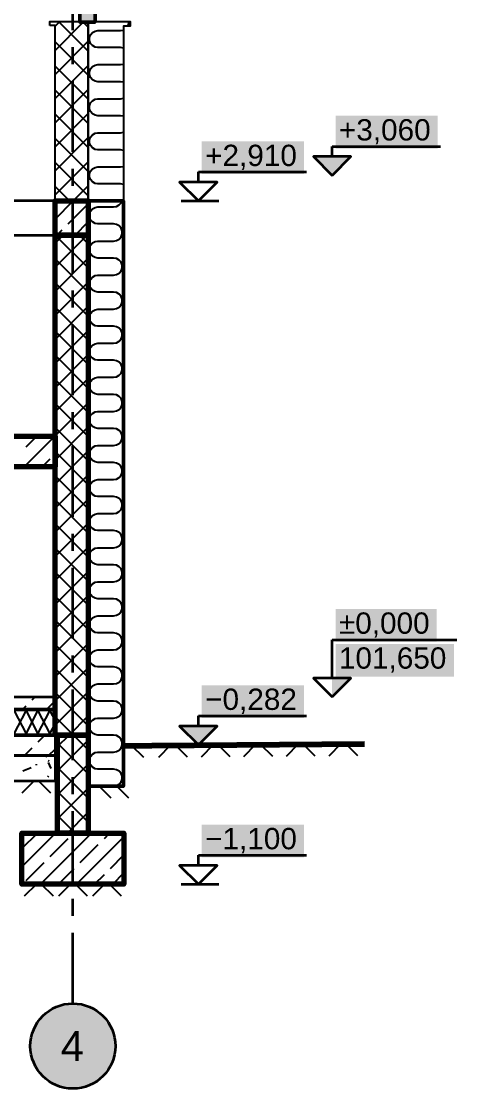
# Model space of a CAD drawing. Header units: metres. Extents: x -2.6 to 10.3, y -2.3 to 7.9.
# Drawn here: x 7.7 to 10.25, y -2.3 to 3.96 of the extents above; entities that cross this region are included whole.
import ezdxf

# ---------------------------------------------------------------- set-up
doc = ezdxf.new("R2010")
doc.units = ezdxf.units.M
doc.linetypes.add('PUNKTOWA', pattern=[10.5, 8.4, -1.05, 0, -1.05])
for name, color, linetype, lineweight in [('A-FUNDAMENTY', 7, 'Continuous', 50), ('A-KRESKOWANIE', 8, 'Continuous', 18), ('A-MASKA', 7, 'Continuous', 18), ('A-OSIE', 1, 'PUNKTOWA', 25), ('A-RZEDNE', 1, 'Continuous', 25), ('A-SCIANY-IZOL', 4, 'Continuous', 35), ('A-SCIANY-KONSTR', 7, 'Continuous', 50), ('A-SCIANY-WYK', 8, 'Continuous', 18), ('A-STROPY', 7, 'Continuous', 50), ('A-TEREN', 32, 'Continuous', 50), ('A-WARSTWY', 8, 'Continuous', 25), ('A-WIDOK', 7, 'Continuous', 25), ('A-WYPELNIENIA', 9, 'Continuous', 18)]:
    doc.layers.add(name, color=color, linetype=linetype, lineweight=lineweight)
doc.styles.add('PL_ARIAL', font='arial.ttf')

msp = doc.modelspace()

# ---------------------------------------------------------------- hatches: boundary and pattern name
at = {"layer": 'A-MASKA', "true_color": 0xffffff}
for points in [[(9.5428, 3.2175), (10.1435, 3.2175), (10.1435, 3.41), (9.5428, 3.41)], [(8.757, 3.0675), (9.3578, 3.0675), (9.3578, 3.26), (8.757, 3.26)], [(9.5428, 0.3225), (10.1371, 0.3225), (10.1371, 0.515), (9.5428, 0.515)], [(9.5428, 0.1175), (10.2395, 0.1175), (10.2395, 0.31), (9.5428, 0.31)], [(8.757, -0.1245), (9.3578, -0.1245), (9.3578, 0.068), (8.757, 0.068)], [(8.757, -0.9425), (9.3578, -0.9425), (9.3578, -0.75), (8.757, -0.75)]]:
    msp.add_hatch(color=7, dxfattribs=at).paths.add_polyline_path(points)
at = {"layer": 'A-OSIE', "true_color": 0xffffff}
msp.add_hatch(color=7, dxfattribs=at).paths.add_polyline_path([(8.25, -2.05), (8.2479, -2.0174), (8.2415, -1.9853), (8.231, -1.9543), (8.2165, -1.925), (8.1983, -1.8978), (8.1768, -1.8732), (8.1522, -1.8517), (8.125, -1.8335), (8.0957, -1.819), (8.0647, -1.8085), (8.0326, -1.8021), (8, -1.8), (7.9674, -1.8021), (7.9353, -1.8085), (7.9043, -1.819), (7.875, -1.8335), (7.8478, -1.8517), (7.8232, -1.8732), (7.8017, -1.8978), (7.7835, -1.925), (7.769, -1.9543), (7.7585, -1.9853), (7.7521, -2.0174), (7.75, -2.05), (7.7521, -2.0826), (7.7585, -2.1147), (7.769, -2.1457), (7.7835, -2.175), (7.8017, -2.2022), (7.8232, -2.2268), (7.8478, -2.2483), (7.875, -2.2665), (7.9043, -2.281), (7.9353, -2.2915), (7.9674, -2.2979), (8, -2.3), (8.0326, -2.2979), (8.0647, -2.2915), (8.0957, -2.281), (8.125, -2.2665), (8.1522, -2.2483), (8.1768, -2.2268), (8.1983, -2.2022), (8.2165, -2.175), (8.231, -2.1457), (8.2415, -2.1147), (8.2479, -2.0826)])
at = {"layer": 'A-RZEDNE', "true_color": 0x000000}
for points in [[(9.5228, 3.06), (9.6328, 3.17), (9.4128, 3.17)], [(9.5228, 0), (9.6328, 0.11), (9.5228, 0.11)], [(8.737, -0.282), (8.847, -0.172), (8.627, -0.172)]]:
    msp.add_hatch(color=7, dxfattribs=at).paths.add_polyline_path(points)
at = {"layer": 'A-WYPELNIENIA', "true_color": 0x000000}
msp.add_hatch(color=7, dxfattribs=at).paths.add_polyline_path([(8.04, 3.96), (8.04, 4.035), (8.13, 4.035), (8.13, 3.96)])

# ---------------------------------------------------------------- linework, layer by layer
at = {"layer": 'A-FUNDAMENTY', "lineweight": 70, "ltscale": 0.05}
for points in [[(7.91, -0.8), (7.91, -0.8), (7.91, -0.225), (7.91, -0.225), (7.91, -0.225), (8.09, -0.225), (8.09, -0.225), (8.09, -0.225), (8.09, -0.8), (8.09, -0.8), (8.09, -0.8), (7.91, -0.8)], [(7.7, -0.8), (7.7, -0.8), (7.7, -0.8), (8.3, -0.8), (8.3, -0.8), (8.3, -0.8), (8.3, -1.1), (8.3, -1.1), (8.3, -1.1), (7.7, -1.1), (7.7, -1.1), (7.7, -1.1)]]:
    msp.add_lwpolyline(points, close=True, dxfattribs=at)
at = {"layer": 'A-KRESKOWANIE', "lineweight": 25, "ltscale": 0.05}
for points in [[(7.895, 3.9352), (7.9238, 3.964)], [(7.895, 3.7938), (8.0612, 3.96)], [(8.09, 3.7894), (7.9154, 3.964)], [(8.09, 3.9308), (8.0608, 3.96)], [(8.3228, 3.935), (8.3228, 3.935), (8.3287, 3.9513), (8.3287, 3.964)], [(8.297, 3.8068), (8.2966, 3.807), (8.2795, 3.81), (8.1475, 3.81), (8.1304, 3.813), (8.1154, 3.8217), (8.1042, 3.835), (8.0983, 3.8513), (8.0983, 3.8687), (8.1042, 3.885), (8.1154, 3.8983), (8.1304, 3.907), (8.1475, 3.91), (8.2795, 3.91), (8.2795, 3.91), (8.2966, 3.913), (8.297, 3.9132)], [(7.895, 3.6524), (8.09, 3.8474)], [(8.09, 3.648), (7.895, 3.843)], [(7.895, 3.5109), (8.09, 3.7059)], [(8.09, 3.5066), (7.895, 3.7016)], [(8.297, 3.6068), (8.2966, 3.607), (8.2795, 3.61), (8.1475, 3.61), (8.1304, 3.613), (8.1154, 3.6217), (8.1042, 3.635), (8.0983, 3.6513), (8.0983, 3.6687), (8.1042, 3.685), (8.1154, 3.6983), (8.1304, 3.707), (8.1475, 3.71), (8.2795, 3.71), (8.2966, 3.713), (8.297, 3.7132)], [(7.895, 3.3695), (8.09, 3.5645)], [(8.09, 3.3651), (7.895, 3.5601)], [(8.297, 3.4068), (8.2966, 3.407), (8.2795, 3.41), (8.1475, 3.41), (8.1304, 3.413), (8.1154, 3.4217), (8.1042, 3.435), (8.0983, 3.4513), (8.0983, 3.4687), (8.1042, 3.485), (8.1154, 3.4983), (8.1304, 3.507), (8.1475, 3.51), (8.2795, 3.51), (8.2966, 3.513), (8.297, 3.5132)], [(7.895, 3.2281), (8.09, 3.4231)], [(8.09, 3.2237), (7.895, 3.4187)], [(7.895, 3.0867), (8.09, 3.2817)], [(8.09, 3.0823), (7.895, 3.2773)], [(8.297, 3.2068), (8.2966, 3.207), (8.2795, 3.21), (8.1475, 3.21), (8.1304, 3.213), (8.1154, 3.2217), (8.1042, 3.235), (8.0983, 3.2513), (8.0983, 3.2687), (8.1042, 3.285), (8.1154, 3.2983), (8.1304, 3.307), (8.1475, 3.31), (8.2795, 3.31), (8.2966, 3.313), (8.297, 3.3132)], [(7.895, 2.9453), (8.09, 3.1403)], [(8.09, 2.9409), (7.895, 3.1359)], [(8.297, 3.0068), (8.2966, 3.007), (8.2795, 3.01), (8.1475, 3.01), (8.1304, 3.013), (8.1154, 3.0217), (8.1042, 3.035), (8.0983, 3.0513), (8.0983, 3.0687), (8.1042, 3.085), (8.1154, 3.0983), (8.1304, 3.107), (8.1475, 3.11), (8.2795, 3.11), (8.2966, 3.113), (8.297, 3.1132)], [(7.9794, 2.91), (7.895, 2.9944)], [(8.0012, 2.91), (8.09, 2.9988)], [(7.895, 2.8038), (8.0012, 2.91)], [(7.895, 2.9099), (7.8951, 2.91)], [(8.1475, -0.525), (8.1475, -0.525), (8.2395, -0.525), (8.2566, -0.522), (8.2716, -0.5133), (8.2828, -0.5), (8.2887, -0.4837), (8.2887, -0.4663), (8.2828, -0.45), (8.2716, -0.4367), (8.2566, -0.428), (8.2395, -0.425), (8.1475, -0.425), (8.1304, -0.422), (8.1154, -0.4133), (8.1042, -0.4), (8.0983, -0.3837), (8.0983, -0.3663), (8.1042, -0.35), (8.1154, -0.3367), (8.1304, -0.328), (8.1475, -0.325), (8.2395, -0.325), (8.2566, -0.322), (8.2716, -0.3133), (8.2828, -0.3), (8.2887, -0.2837), (8.2887, -0.2663), (8.2828, -0.25), (8.2716, -0.2367), (8.2566, -0.228), (8.2395, -0.225), (8.1475, -0.225), (8.1304, -0.222), (8.1154, -0.2133), (8.1042, -0.2), (8.0983, -0.1837), (8.0983, -0.1663), (8.1042, -0.15), (8.1154, -0.1367), (8.1304, -0.128), (8.1475, -0.125), (8.2395, -0.125), (8.2566, -0.122), (8.2716, -0.1133), (8.2828, -0.1), (8.2887, -0.0837), (8.2887, -0.0663), (8.2828, -0.05), (8.2716, -0.0367), (8.2566, -0.028), (8.2395, -0.025), (8.1475, -0.025), (8.1304, -0.022), (8.1154, -0.0133), (8.1042, 0), (8.0983, 0.0163), (8.0983, 0.0337), (8.1042, 0.05), (8.1154, 0.0633), (8.1304, 0.072), (8.1475, 0.075), (8.2395, 0.075), (8.2566, 0.078), (8.2716, 0.0867), (8.2828, 0.1), (8.2887, 0.1163), (8.2887, 0.1337), (8.2828, 0.15), (8.2716, 0.1633), (8.2566, 0.172), (8.2395, 0.175), (8.1475, 0.175), (8.1304, 0.178), (8.1154, 0.1867), (8.1042, 0.2), (8.0983, 0.2163), (8.0983, 0.2337), (8.1042, 0.25), (8.1154, 0.2633), (8.1304, 0.272), (8.1475, 0.275), (8.1475, 0.275), (8.2395, 0.275), (8.2566, 0.278), (8.2716, 0.2867), (8.2828, 0.3), (8.2887, 0.3163), (8.2887, 0.3337), (8.2828, 0.35), (8.2716, 0.3633), (8.2566, 0.372), (8.2395, 0.375), (8.2395, 0.375), (8.1475, 0.375), (8.1304, 0.378), (8.1154, 0.3867), (8.1042, 0.4), (8.0983, 0.4163), (8.0983, 0.4337), (8.1042, 0.45), (8.1154, 0.4633), (8.1304, 0.472), (8.1475, 0.475), (8.1475, 0.475), (8.2395, 0.475), (8.2566, 0.478), (8.2716, 0.4867), (8.2828, 0.5), (8.2887, 0.5163), (8.2887, 0.5337), (8.2828, 0.55), (8.2716, 0.5633), (8.2566, 0.572), (8.2395, 0.575), (8.2395, 0.575), (8.1475, 0.575), (8.1304, 0.578), (8.1154, 0.5867), (8.1042, 0.6), (8.0983, 0.6163), (8.0983, 0.6337), (8.1042, 0.65), (8.1154, 0.6633), (8.1304, 0.672), (8.1475, 0.675), (8.1475, 0.675), (8.2395, 0.675), (8.2566, 0.678), (8.2716, 0.6867), (8.2828, 0.7), (8.2887, 0.7163), (8.2887, 0.7337), (8.2828, 0.75), (8.2716, 0.7633), (8.2566, 0.772), (8.2395, 0.775), (8.1475, 0.775), (8.1304, 0.778), (8.1154, 0.7867), (8.1042, 0.8), (8.0983, 0.8163), (8.0983, 0.8337), (8.1042, 0.85), (8.1154, 0.8633), (8.1304, 0.872), (8.1475, 0.875), (8.2395, 0.875), (8.2566, 0.878), (8.2716, 0.8867), (8.2828, 0.9), (8.2887, 0.9163), (8.2887, 0.9337), (8.2828, 0.95), (8.2716, 0.9633), (8.2566, 0.972), (8.2395, 0.975), (8.1475, 0.975), (8.1304, 0.978), (8.1154, 0.9867), (8.1042, 1), (8.0983, 1.0163), (8.0983, 1.0337), (8.1042, 1.05), (8.1154, 1.0633), (8.1304, 1.072), (8.1475, 1.075), (8.2395, 1.075), (8.2566, 1.078), (8.2716, 1.0867), (8.2828, 1.1), (8.2887, 1.1163), (8.2887, 1.1337), (8.2828, 1.15), (8.2716, 1.1633), (8.2566, 1.172), (8.2395, 1.175), (8.1475, 1.175), (8.1304, 1.178), (8.1154, 1.1867), (8.1042, 1.2), (8.0983, 1.2163), (8.0983, 1.2337), (8.1042, 1.25), (8.1154, 1.2633), (8.1304, 1.272), (8.1475, 1.275), (8.2395, 1.275), (8.2566, 1.278), (8.2716, 1.2867), (8.2828, 1.3), (8.2887, 1.3163), (8.2887, 1.3337), (8.2828, 1.35), (8.2716, 1.3633), (8.2566, 1.372), (8.2395, 1.375), (8.2395, 1.375), (8.1475, 1.375), (8.1304, 1.378), (8.1154, 1.3867), (8.1042, 1.4), (8.0983, 1.4163), (8.0983, 1.4337), (8.1042, 1.45), (8.1154, 1.4633), (8.1304, 1.472), (8.1475, 1.475), (8.2395, 1.475), (8.2566, 1.478), (8.2716, 1.4867), (8.2828, 1.5), (8.2887, 1.5163), (8.2887, 1.5337), (8.2828, 1.55), (8.2716, 1.5633), (8.2566, 1.572), (8.2395, 1.575), (8.1475, 1.575), (8.1304, 1.578), (8.1154, 1.5867), (8.1042, 1.6), (8.0983, 1.6163), (8.0983, 1.6337), (8.1042, 1.65), (8.1154, 1.6633), (8.1304, 1.672), (8.1475, 1.675), (8.2395, 1.675), (8.2566, 1.678), (8.2716, 1.6867), (8.2828, 1.7), (8.2887, 1.7163), (8.2887, 1.7337), (8.2828, 1.75), (8.2716, 1.7633), (8.2566, 1.772), (8.2395, 1.775), (8.2395, 1.775), (8.1475, 1.775), (8.1304, 1.778), (8.1154, 1.7867), (8.1042, 1.8), (8.0983, 1.8163), (8.0983, 1.8337), (8.1042, 1.85), (8.1154, 1.8633), (8.1304, 1.872), (8.1475, 1.875), (8.1475, 1.875), (8.2395, 1.875), (8.2566, 1.878), (8.2716, 1.8867), (8.2828, 1.9), (8.2887, 1.9163), (8.2887, 1.9337), (8.2828, 1.95), (8.2716, 1.9633), (8.2566, 1.972), (8.2395, 1.975), (8.1475, 1.975), (8.1304, 1.978), (8.1154, 1.9867), (8.1042, 2), (8.0983, 2.0163), (8.0983, 2.0337), (8.1042, 2.05), (8.1154, 2.0633), (8.1304, 2.072), (8.1475, 2.075), (8.2395, 2.075), (8.2566, 2.078), (8.2716, 2.0867), (8.2828, 2.1), (8.2887, 2.1163), (8.2887, 2.1337), (8.2828, 2.15), (8.2716, 2.1633), (8.2566, 2.172), (8.2395, 2.175), (8.1475, 2.175), (8.1304, 2.178), (8.1154, 2.1867), (8.1042, 2.2), (8.0983, 2.2163), (8.0983, 2.2337), (8.1042, 2.25), (8.1154, 2.2633), (8.1304, 2.272), (8.1475, 2.275), (8.2395, 2.275), (8.2566, 2.278), (8.2716, 2.2867), (8.2828, 2.3), (8.2887, 2.3163), (8.2887, 2.3337), (8.2828, 2.35), (8.2716, 2.3633), (8.2566, 2.372), (8.2395, 2.375), (8.1475, 2.375), (8.1304, 2.378), (8.1154, 2.3867), (8.1042, 2.4), (8.0983, 2.4163), (8.0983, 2.4337), (8.1042, 2.45), (8.1154, 2.4633), (8.1304, 2.472), (8.1475, 2.475), (8.2395, 2.475), (8.2566, 2.478), (8.2716, 2.4867), (8.2828, 2.5), (8.2887, 2.5163), (8.2887, 2.5337), (8.2828, 2.55), (8.2716, 2.5633), (8.2566, 2.572), (8.2395, 2.575), (8.1475, 2.575), (8.1304, 2.578), (8.1154, 2.5867), (8.1042, 2.6), (8.0983, 2.6163), (8.0983, 2.6337), (8.1042, 2.65), (8.1154, 2.6633), (8.1304, 2.672), (8.1475, 2.675), (8.2395, 2.675), (8.2566, 2.678), (8.2716, 2.6867), (8.2828, 2.7), (8.2887, 2.7163), (8.2887, 2.7337), (8.2828, 2.75), (8.2716, 2.7633), (8.2566, 2.772), (8.2395, 2.775), (8.1475, 2.775), (8.1304, 2.778), (8.1154, 2.7867), (8.1042, 2.8), (8.0983, 2.8163), (8.0983, 2.8337), (8.1042, 2.85), (8.1154, 2.8633), (8.1304, 2.872), (8.1475, 2.875), (8.2395, 2.875), (8.2566, 2.878), (8.2716, 2.8867), (8.2828, 2.9), (8.2864, 2.91)], [(8.1475, 2.91), (8.1475, 2.91), (8.1475, 2.91)], [(8.1475, 2.91), (8.2795, 2.91)], [(8.2795, 2.91), (8.2966, 2.913), (8.297, 2.9132)], [(7.9726, 2.7754), (8.0787, 2.8815)], [(8.0133, 2.71), (8.09, 2.7867)], [(7.895, 2.521), (8.084, 2.71)], [(7.895, 2.6624), (7.9426, 2.71)], [(8.09, 2.5166), (7.8966, 2.71)], [(7.9072, 2.71), (7.9373, 2.74)], [(8.09, 2.658), (8.038, 2.71)], [(7.895, 2.3796), (8.09, 2.5746)], [(8.09, 2.3752), (7.895, 2.5702)], [(7.895, 2.2381), (8.09, 2.4331)], [(8.09, 2.2338), (7.895, 2.4288)], [(7.895, 2.0967), (8.09, 2.2917)], [(8.09, 2.0923), (7.895, 2.2873)], [(7.895, 1.9553), (8.09, 2.1503)], [(8.09, 1.9509), (7.895, 2.1459)], [(7.895, 1.8139), (8.09, 2.0089)], [(8.09, 1.8095), (7.895, 2.0045)], [(7.895, 1.6725), (8.09, 1.8675)], [(8.09, 1.6681), (7.895, 1.8631)], [(7.895, 1.531), (8.09, 1.726)], [(8.09, 1.5267), (7.895, 1.7217)], [(7.895, 1.3896), (8.09, 1.5846)], [(8.09, 1.3852), (7.895, 1.5802)], [(7.714, 1.35), (7.894, 1.53)], [(7.7251, 1.4672), (7.7879, 1.53)], [(7.895, 1.2482), (8.09, 1.4432)], [(7.82, 1.35), (7.8666, 1.3965)], [(8.09, 1.2438), (7.895, 1.4388)], [(7.895, 1.1068), (8.09, 1.3018)], [(8.09, 1.1024), (7.895, 1.2974)], [(7.895, 0.9654), (8.09, 1.1604)], [(8.09, 0.961), (7.895, 1.156)], [(7.895, 0.8239), (8.09, 1.0189)], [(8.09, 0.8195), (7.895, 1.0145)], [(7.895, 0.6825), (8.09, 0.8775)], [(8.09, 0.6781), (7.895, 0.8731)], [(7.895, 0.5411), (8.09, 0.7361)], [(8.09, 0.5367), (7.895, 0.7317)], [(7.895, 0.3997), (8.09, 0.5947)], [(8.09, 0.3953), (7.895, 0.5903)], [(7.895, 0.2582), (8.09, 0.4532)], [(8.09, 0.2539), (7.895, 0.4489)], [(7.895, 0.1168), (8.09, 0.3118)], [(8.09, 0.1124), (7.895, 0.3074)], [(7.895, -0.0246), (8.09, 0.1704)], [(8.09, -0.029), (7.895, 0.166)], [(7.7605, -0.0177), (7.7782, 0)], [(7.895, -0.166), (8.09, 0.029)], [(8.09, -0.1704), (7.895, 0.0246)], [(7.7032, -0.075), (7.7251, -0.053)], [(7.8446, -0.075), (7.8842, -0.0354)], [(7.655, -0.2175), (7.725, -0.0825), (7.795, -0.2175), (7.865, -0.0825), (7.895, -0.1404)], [(7.655, -0.0825), (7.725, -0.2175), (7.795, -0.0825), (7.865, -0.2175), (7.895, -0.1596)], [(8.0032, -0.225), (7.895, -0.1168)], [(7.9774, -0.225), (8.09, -0.1124)], [(7.7959, -0.2652), (7.836, -0.225)], [(7.91, -0.2924), (7.9774, -0.225)], [(8.09, -0.3118), (8.0032, -0.225)], [(7.716, -0.345), (7.7605, -0.3005)], [(7.8574, -0.345), (7.895, -0.3074)], [(7.91, -0.4339), (8.09, -0.2539)], [(8.09, -0.4532), (7.91, -0.2732)], [(8.4159, -0.3568), (8.3446, -0.2866)], [(8.5734, -0.2848), (8.5032, -0.3561)], [(8.6739, -0.3548), (8.6026, -0.2846)], [(8.8234, -0.2829), (8.7532, -0.3541)], [(8.9239, -0.3528), (8.8526, -0.2827)], [(9.0734, -0.2809), (9.0032, -0.3522)], [(9.1739, -0.3509), (9.1026, -0.2807)], [(9.3234, -0.279), (9.2532, -0.3502)], [(9.4239, -0.3489), (9.3526, -0.2788)], [(9.5734, -0.277), (9.5032, -0.3483)], [(9.6739, -0.347), (9.6026, -0.2768)], [(7.8494, -0.3528), (7.8436, -0.3515)], [(7.8597, -0.3777), (7.854, -0.3759)], [(7.91, -0.3328), (7.895, -0.3181)], [(7.7054, -0.4353), (7.7557, -0.4148)], [(7.7863, -0.4006), (7.7869, -0.3947)], [(7.8721, -0.4209), (7.8563, -0.3848)], [(7.91, -0.5753), (8.09, -0.3953)], [(8.09, -0.5947), (7.91, -0.4147)], [(7.7704, -0.495), (7.6996, -0.5657)], [(7.8704, -0.5657), (7.7996, -0.495)], [(7.8526, -0.4689), (7.8571, -0.4649)], [(7.91, -0.7167), (8.09, -0.5367)], [(8.09, -0.7361), (7.91, -0.5561)], [(8.2254, -0.5957), (8.1546, -0.525)], [(8.3289, -0.5957), (8.2581, -0.525)], [(7.9681, -0.8), (8.09, -0.6781)], [(8.0125, -0.8), (7.91, -0.6975)], [(7.7, -0.9974), (7.8974, -0.8)], [(7.7, -0.8913), (7.7913, -0.8)], [(7.8095, -1.1), (8.1095, -0.8)], [(8.1848, -0.8309), (8.2156, -0.8)], [(7.8666, -0.9369), (7.9726, -0.8309)], [(8.0217, -1.1), (8.3, -0.8217)], [(8.0433, -0.9723), (8.1494, -0.8662)], [(8.2201, -1.0076), (8.3, -0.9277)], [(7.7251, -1.0783), (7.8312, -0.9723)], [(7.9156, -1.1), (8.008, -1.0076)], [(8.1277, -1.1), (8.1848, -1.043)], [(8.2338, -1.1), (8.3, -1.0338)], [(7.7854, -1.1), (7.7146, -1.1707)], [(7.8854, -1.1707), (7.8146, -1.1)], [(7.9854, -1.1), (7.9146, -1.1707)], [(8.0854, -1.1707), (8.0146, -1.1)], [(8.1854, -1.1), (8.1146, -1.1707)], [(8.2854, -1.1707), (8.2146, -1.1)]]:
    msp.add_lwpolyline(points, dxfattribs=at)
at = {"layer": 'A-OSIE', "linetype": 'PUNKTOWA', "lineweight": 35, "ltscale": 0.049296, "flags": 128}
msp.add_lwpolyline([(8, -1.8), (8, 7.4135)], dxfattribs=at)
at = {"layer": 'A-OSIE', "linetype": 'Continuous', "lineweight": 35, "ltscale": 0.05}
msp.add_circle((8, -2.05), 0.25, dxfattribs=at)
at = {"layer": 'A-RZEDNE', "lineweight": 35, "ltscale": 0.05}
for points in [[(9.5228, 3.17), (9.5228, 3.23)], [(9.5228, 3.23), (10.1585, 3.23)], [(8.737, 3.02), (8.737, 3.08)], [(8.737, 3.08), (9.3728, 3.08)], [(8.637, 2.91), (8.857, 2.91)], [(9.5228, 0.11), (9.5228, 0.335)], [(9.5228, 0.335), (10.2545, 0.335)], [(8.737, -0.172), (8.737, -0.112)], [(8.737, -0.112), (9.3728, -0.112)], [(8.637, -0.282), (8.857, -0.282)], [(8.737, -0.99), (8.737, -0.93)], [(8.737, -0.93), (9.3728, -0.93)], [(8.637, -1.1), (8.857, -1.1)]]:
    msp.add_lwpolyline(points, dxfattribs=at)
for points in [[(9.5228, 3.06), (9.6328, 3.17), (9.4128, 3.17)], [(8.737, 2.91), (8.847, 3.02), (8.627, 3.02)], [(9.5228, 0), (9.6328, 0.11), (9.4128, 0.11)], [(8.737, -0.282), (8.847, -0.172), (8.627, -0.172)], [(8.737, -1.1), (8.847, -0.99), (8.627, -0.99)]]:
    msp.add_lwpolyline(points, close=True, dxfattribs=at)
at = {"layer": 'A-SCIANY-IZOL', "lineweight": 50, "ltscale": 0.05}
for points in [[(8.09, 2.91), (8.09, 2.91), (8.09, 2.91), (8.297, 2.91), (8.297, 2.91), (8.297, 2.91), (8.297, -0.525), (8.297, -0.525), (8.297, -0.525), (8.09, -0.525), (8.09, -0.525), (8.09, -0.525)], [(4.575, -0.075), (4.575, -0.075), (4.575, -0.075), (7.895, -0.075), (7.895, -0.075), (7.895, -0.075), (7.895, -0.225), (7.895, -0.225), (7.895, -0.225), (4.575, -0.225), (4.575, -0.225), (4.575, -0.225)]]:
    msp.add_lwpolyline(points, close=True, dxfattribs=at)
at = {"layer": 'A-SCIANY-KONSTR', "lineweight": 50, "ltscale": 0.05}
msp.add_lwpolyline([(8.13, 4.035), (8.13, 3.96), (8.13, 3.96), (8.13, 3.96), (8.04, 3.96), (8.04, 3.96), (8.04, 3.96), (8.04, 4.035)], dxfattribs=at)
at = {"layer": 'A-SCIANY-KONSTR', "lineweight": 70, "ltscale": 0.05}
msp.add_lwpolyline([(7.895, -0.225), (7.895, -0.225), (7.895, 2.71), (7.895, 2.71), (7.895, 2.71), (8.09, 2.71), (8.09, 2.71), (8.09, 2.71), (8.09, -0.225), (8.09, -0.225), (8.09, -0.225), (7.895, -0.225)], close=True, dxfattribs=at)
msp.add_lwpolyline([(6.86, 1.53), (7.895, 1.53), (7.895, 1.53), (7.895, 1.53), (7.895, 1.35), (7.895, 1.35), (7.895, 1.35), (6.86, 1.35)], dxfattribs=at)
at = {"layer": 'A-SCIANY-WYK', "lineweight": 25, "ltscale": 0.05}
for points in [[(7.865, 3.94), (7.865, 3.94), (7.865, 3.964), (7.865, 3.964), (7.865, 3.964), (8.04, 3.964), (8.04, 3.964), (8.04, 3.964), (8.04, 3.96), (8.04, 3.96), (8.04, 3.96), (8.04, 3.96), (8.04, 3.96), (8.04, 3.96), (8.04, 3.96), (8.04, 3.96), (8.04, 3.96), (8.04, 3.96), (8.04, 3.96), (8.04, 3.96), (8.04, 3.96), (8.04, 3.96), (8.04, 3.96), (8.04, 3.96), (8.04, 3.96), (8.09, 3.96), (8.09, 3.96), (8.09, 3.96), (8.09, 2.91), (8.09, 2.91), (8.09, 2.91), (7.895, 2.91), (7.895, 2.91), (7.895, 2.91), (7.895, 3.94), (7.895, 3.94), (7.895, 3.94), (7.895, 3.94), (7.895, 3.94), (7.895, 3.94), (7.895, 3.94), (7.895, 3.94), (7.895, 3.94), (7.895, 3.94), (7.895, 3.94), (7.895, 3.94), (7.895, 3.94), (7.895, 3.94), (7.895, 3.94), (7.895, 3.94), (7.895, 3.94), (7.865, 3.94)], [(8.09, 2.91), (8.09, 2.91), (8.09, 3.96), (8.09, 3.96), (8.09, 3.96), (8.13, 3.96), (8.13, 3.96), (8.13, 3.96), (8.13, 3.96), (8.13, 3.96), (8.13, 3.96), (8.13, 3.96), (8.13, 3.96), (8.13, 3.96), (8.13, 3.96), (8.13, 3.96), (8.13, 3.96), (8.13, 3.96), (8.13, 3.96), (8.13, 3.96), (8.13, 3.96), (8.13, 3.96), (8.13, 3.964), (8.13, 3.964), (8.13, 3.964), (8.337, 3.964), (8.337, 3.964), (8.337, 3.964), (8.337, 3.935), (8.337, 3.935), (8.337, 3.935), (8.297, 3.935), (8.297, 3.935), (8.297, 3.935), (8.297, 3.935), (8.297, 3.935), (8.297, 3.935), (8.297, 3.935), (8.297, 3.935), (8.297, 3.935), (8.297, 3.935), (8.297, 3.935), (8.297, 3.935), (8.297, 3.935), (8.297, 3.935), (8.297, 3.935), (8.297, 3.935), (8.297, 3.935), (8.297, 2.91), (8.297, 2.91), (8.297, 2.91), (8.09, 2.91)]]:
    msp.add_lwpolyline(points, close=True, dxfattribs=at)
at = {"layer": 'A-STROPY', "lineweight": 70, "ltscale": 0.05}
msp.add_lwpolyline([(7.895, 2.71), (7.895, 2.71), (7.895, 2.91), (7.895, 2.91), (7.895, 2.91), (8.09, 2.91), (8.09, 2.91), (8.09, 2.91), (8.09, 2.71), (8.09, 2.71), (8.09, 2.71), (7.895, 2.71)], close=True, dxfattribs=at)
at = {"layer": 'A-TEREN', "lineweight": 140, "ltscale": 0.05}
msp.add_lwpolyline([(8.298, -0.287), (8.463, -0.2857), (8.713, -0.2837), (8.963, -0.2818), (9.213, -0.2798), (9.463, -0.2779), (9.713, -0.276)], dxfattribs=at)
at = {"layer": 'A-WARSTWY', "lineweight": 35, "ltscale": 0.05}
for points in [[(4.575, 0), (4.575, 0), (4.575, 0), (7.895, 0), (7.895, 0), (7.895, 0), (7.895, -0.075), (7.895, -0.075), (7.895, -0.075), (4.575, -0.075), (4.575, -0.075), (4.575, -0.075)], [(4.575, -0.345), (4.575, -0.345), (4.575, -0.225), (4.575, -0.225), (4.575, -0.225), (7.895, -0.225), (7.895, -0.225), (7.895, -0.225), (7.895, -0.345), (7.895, -0.345), (7.895, -0.345), (4.575, -0.345)], [(4.575, -0.495), (4.575, -0.495), (4.575, -0.345), (4.575, -0.345), (4.575, -0.345), (7.895, -0.345), (7.895, -0.345), (7.895, -0.345), (7.895, -0.495), (7.895, -0.495), (7.895, -0.495), (4.575, -0.495)]]:
    msp.add_lwpolyline(points, close=True, dxfattribs=at)
at = {"layer": 'A-WIDOK', "lineweight": 35, "ltscale": 0.05}
for points in [[(7.8946, 2.91), (4.6204, 2.91)], [(5.1804, 2.71), (7.8946, 2.71)]]:
    msp.add_lwpolyline(points, dxfattribs=at)

# ---------------------------------------------------------------- texts
at = {"layer": 'A-OSIE', "style": 'PL_ARIAL'}
msp.add_text('4', height=0.175, dxfattribs=at).set_placement((7.9293, -2.1375))
at = {"layer": 'A-RZEDNE', "style": 'PL_ARIAL'}
for s, p in [('+3,060', (9.5628, 3.265)), ('+2,910', (8.777, 3.115)), ('±0,000', (9.5628, 0.37)), ('101,650', (9.5628, 0.165)), ('−0,282', (8.777, -0.077)), ('−1,100', (8.777, -0.895))]:
    msp.add_text(s, height=0.125, dxfattribs=at).set_placement(p)

doc.saveas('drawing.dxf')
